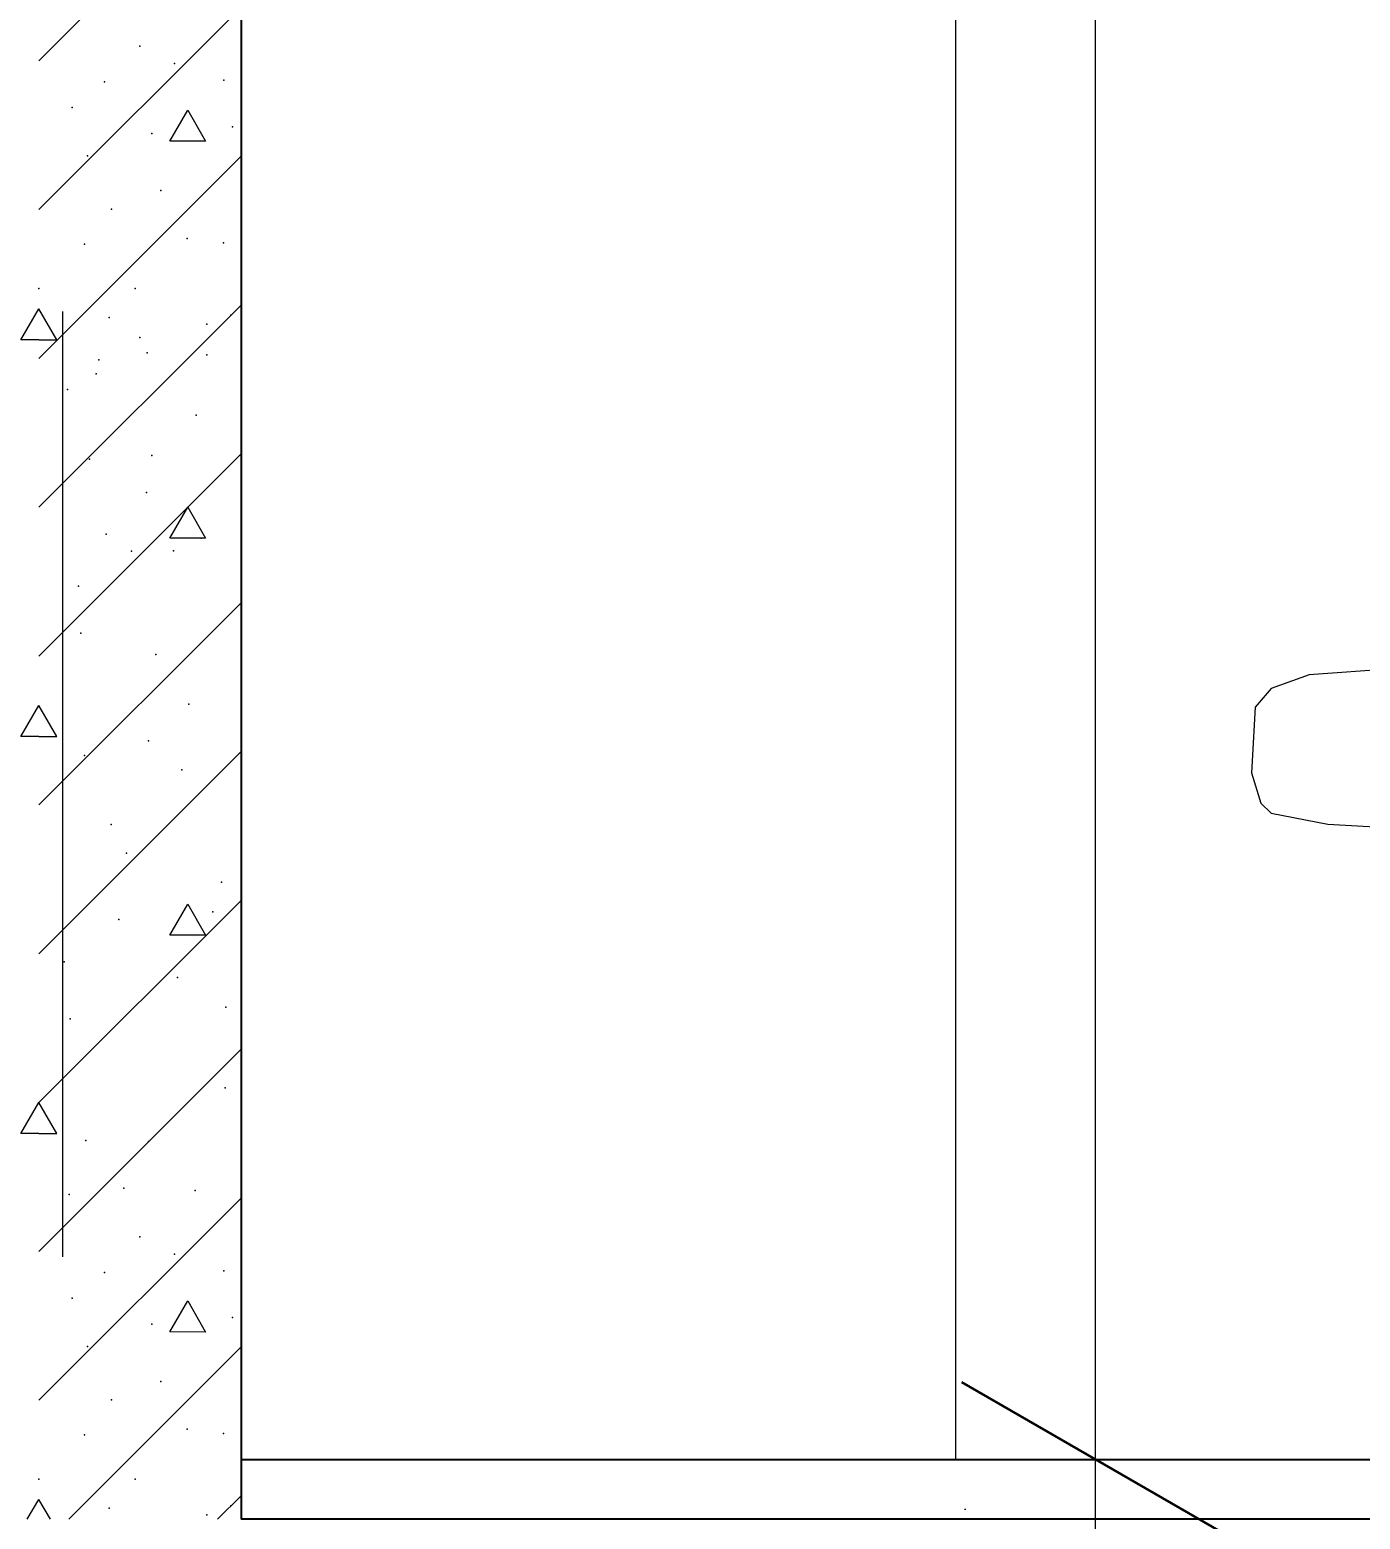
# Model space of a CAD drawing. Header units: millimetres. Extents: x 18162 to 7085488, y 72188 to 247925.
# Drawn here: x 4267586 to 4268703, y 100403 to 101654 of the extents above; entities that cross this region are included whole.
import ezdxf
from ezdxf.enums import TextEntityAlignment as Align

# ---------------------------------------------------------------- set-up
doc = ezdxf.new("R2010")
doc.units = ezdxf.units.MM
doc.header["$MEASUREMENT"] = 0
doc.linetypes.add('Double Dashed', pattern=[1093.611073, 529.166651, -211.666656, 141.111112, -211.666656])
for name, color, linetype in [('Archicad Doors', 7, 'Continuous'), ('Interior - Furniture', 7, 'Continuous'), ('Structural - Bearing', 7, 'Continuous'), ('Structural - Grid', 7, 'Continuous')]:
    doc.layers.add(name, color=color, linetype=linetype)
doc.styles.add('GENERATED_STYLE_3', font='', dxfattribs={"width": 0.8})
doc.styles.get('GENERATED_STYLE_3').set_extended_font_data('ISOCPEUR MON')
doc.dimstyles.new('GENERATED_STYLE__12', dxfattribs={"dimtxt": 330.000007, "dimasz": 171, "dimexe": 0.18, "dimexo": 150, "dimgap": 0, "dimtad": 1, "dimdec": 0, "dimzin": 0, "dimdsep": 46, "dimtxsty": 'GENERATED_STYLE_3', "dimblk": 'ARROWHEAD_2', "dimblk1": 'ARROWHEAD_2', "dimblk2": 'ARROWHEAD_2', "dimcen": 0.09, "dimclrd": 13, "dimclre": 13, "dimclrt": 13, "dimadec": 0, "dimazin": 0, "dimtfac": 1, "dimtdec": 4, "dimtmove": 0, "dimatfit": 3, "dimfxl": 1, "dimtolj": 1, "dimtzin": 0, "dimarcsym": 0})

# ---------------------------------------------------------------- blocks, each defined once
blk = doc.blocks.new('*X1265', base_point=(4294986.6, 104752.7))
at = {"layer": 'Structural - Bearing', "color": 7, "linetype": 'Continuous', "lineweight": 9}
for p, q in [((4267593.3, 101627.6), (4267718.3, 101752.6)), ((4267593.3, 101502.6), (4267763.1, 101672.4)), ((4267703.2, 101560), (4267718.3, 101586)), ((4267718.3, 101586), (4267733.2, 101560)), ((4267733.2, 101560), (4267703.2, 101560)), ((4267593.3, 101377.6), (4267763.1, 101547.4)), ((4267593.3, 101252.6), (4267763.1, 101422.4)), ((4267578.2, 101393.3), (4267593.3, 101419.3)), ((4267608.4, 101393.3), (4267593.3, 101419.3)), ((4267593.3, 101393.3), (4267578.2, 101393.3)), ((4267593.3, 101393.3), (4267608.4, 101393.3)), ((4267593.3, 101127.6), (4267763.1, 101297.4)), ((4267703.2, 101226.7), (4267718.3, 101252.7)), ((4267718.3, 101252.7), (4267733.2, 101226.6)), ((4267733.2, 101226.6), (4267703.2, 101226.7)), ((4267593.3, 101002.6), (4267763.1, 101172.4)), ((4267578.2, 101060), (4267593.3, 101086)), ((4267608.4, 101060), (4267593.3, 101086)), ((4267593.3, 101060), (4267578.2, 101060)), ((4267593.3, 101060), (4267608.4, 101060)), ((4267593.3, 100877.6), (4267763.1, 101047.4)), ((4267593.3, 100752.6), (4267763.1, 100922.4)), ((4267703.2, 100893.3), (4267718.3, 100919.3)), ((4267718.3, 100919.3), (4267733.2, 100893.3)), ((4267733.2, 100893.3), (4267703.2, 100893.3)), ((4267718.3, 100752.6), (4267763.1, 100797.4)), ((4267578.2, 100726.6), (4267593.3, 100752.6)), ((4267593.3, 100627.6), (4267718.3, 100752.6)), ((4267608.4, 100726.6), (4267593.3, 100752.6)), ((4267593.3, 100726.6), (4267578.2, 100726.6)), ((4267593.3, 100726.6), (4267608.4, 100726.6)), ((4267593.3, 100502.6), (4267763.1, 100672.4)), ((4267703.2, 100560), (4267718.3, 100586)), ((4267718.3, 100586), (4267733.2, 100559.9)), ((4267733.2, 100559.9), (4267703.2, 100560)), ((4267618.4, 100402.7), (4267763.1, 100547.4)), ((4267743.4, 100402.7), (4267763.1, 100422.4)), ((4267583.6, 100402.7), (4267593.3, 100419.3)), ((4267603, 100402.7), (4267593.3, 100419.3))]:
    blk.add_line(p, q, dxfattribs=at)
for p in [(4267678, 101639.8), (4267707.2, 101625.3), (4267648.4, 101609.8), (4267748.7, 101611.2), (4267621.3, 101588.3), (4267755.9, 101572.2), (4267688.3, 101566.4), (4267634.3, 101547.8), (4267695.8, 101518.5), (4267654.4, 101503), (4267631.8, 101473.6), (4267717.8, 101478.3), (4267748.4, 101474.6), (4267593.3, 101436.4), (4267674.1, 101436.4), (4267652.3, 101411.9), (4267754.6, 101413.9), (4267734.3, 101406.3), (4267678, 101395.1), (4267643.6, 101376.3), (4267684.4, 101382.3), (4267734.3, 101380.7), (4267641.4, 101364.7), (4267617.5, 101351.4), (4267725.5, 101329.9), (4267635.9, 101292.9), (4267688.3, 101296), (4267683.8, 101265), (4267649.8, 101230.1), (4267729.5, 101226.5), (4267671.1, 101215.8), (4267706.3, 101216.1), (4267626.6, 101186.2), (4267628.6, 101146.8), (4267691.5, 101129), (4267719.3, 101087.3), (4267685.3, 101056.4), (4267631.8, 101044.2), (4267713.5, 101032), (4267654.1, 100986.2), (4267666.8, 100962.2), (4267746.7, 100937.6), (4267739.4, 100912.7), (4267660.6, 100906.4), (4267614.5, 100870.7), (4267709.8, 100857.8), (4267619.6, 100823), (4267750.3, 100832.7), (4267749.7, 100765.1), (4267593.3, 100752.6), (4267593.3, 100752.6), (4267593.3, 100752.6), (4267632.9, 100720.9), (4267685.5, 100719.9), (4267618.9, 100675.5), (4267664.7, 100680.7), (4267724.7, 100678.7), (4267678, 100639.8), (4267707.2, 100625.3), (4267648.4, 100609.8), (4267748.7, 100611.2), (4267621.3, 100588.3), (4267755.9, 100572.2), (4267688.3, 100566.4), (4267634.3, 100547.8), (4267695.8, 100518.5), (4267654.4, 100503), (4267631.8, 100473.6), (4267717.8, 100478.3), (4267748.4, 100474.6), (4267593.3, 100436.3), (4267674.1, 100436.3), (4267652.3, 100411.9), (4267754.6, 100413.9), (4267734.3, 100406.3)]:
    blk.add_point(p, dxfattribs=at)
blk = doc.blocks.new('Standard grid marker[366]_3', base_point=(4267613.1, 164752.7))
at = {"layer": 'Structural - Grid', "color": 13, "linetype": 'Double Dashed', "lineweight": 13, "ltscale": 1.5}
blk.add_line((4267613.1, 163752.7), (4267613.1, 97752.7), dxfattribs=at)
at = {"layer": 'Structural - Grid', "color": 13, "lineweight": 13, "style": 'GENERATED_STYLE_3'}
blk.add_attdef('AC_MarkerText_1', text='', height=375, rotation=360, dxfattribs=at).set_placement((4267613.1, 96490.2), align=Align.TOP_CENTER)
blk = doc.blocks.new('*D1647', base_point=(4294986.6, 104752.7))
at = {"color": 12, "linetype": 'Continuous', "lineweight": 35}
for p, q in [((4268368, 104557.7), (4268593, 104427.8)), ((4268368, 100517.7), (4268593, 100387.8))]:
    blk.add_line(p, q, dxfattribs=at)
at = {"color": 13, "linetype": 'Continuous', "lineweight": 13}
for p, q in [((4268480.5, 100452.7), (4268480.5, 104492.7)), ((4268649.2, 100452.7), (4268311.7, 100452.7)), ((4268480.5, 100342.7), (4268480.5, 100452.7))]:
    blk.add_line(p, q, dxfattribs=at)
at = {"color": 13, "lineweight": 13, "char_height": 330, "attachment_point": 7, "rotation": 90, "style": 'GENERATED_STYLE_3'}
for s, insert in [('\\A1;{\\pql;\\fISOCPEUR MON|b0|i0|c0|p0;\\W0.800000;260}', (4268510.3, 103874.4)), ('\\A1;{\\pql;\\fISOCPEUR MON|b0|i0|c0|p0;\\W0.800000;4,040}', (4268576.1, 101754.8))]:
    blk.add_mtext(s, dxfattribs=dict(at, insert=insert))
blk = doc.blocks.new('ARROWHEAD_2')
at = {"color": 0, "linetype": 'Continuous', "lineweight": 0}
for p, q in [((-0.3781, -0.655), (0.3781, 0.655)), ((0, 0), (-1, 0))]:
    blk.add_line(p, q, dxfattribs=at)
blk = doc.blocks.new('*D1648', base_point=(4294986.6, 104752.7))
at = {"color": 13, "linetype": 'Continuous', "lineweight": 13}
for p, q in [((4268480.5, 104752.7), (4268480.5, 107492.7)), ((4268649.2, 104752.7), (4268311.7, 104752.7)), ((4268480.5, 104492.7), (4268480.5, 104752.7)), ((4268649.2, 104492.7), (4268311.7, 104492.7)), ((4268480.5, 100452.7), (4268480.5, 104492.7))]:
    blk.add_line(p, q, dxfattribs=at)
at = {"color": 12, "linetype": 'Continuous', "lineweight": 35}
for p, q in [((4268368, 104817.7), (4268593, 104687.8)), ((4268368, 104557.7), (4268593, 104427.8))]:
    blk.add_line(p, q, dxfattribs=at)
blk = doc.blocks.new('*D1684', base_point=(4294986.6, 104752.7))
at = {"color": 12, "linetype": 'Continuous', "lineweight": 35}
for p, q in [((4271333.2, 100517.7), (4271558.2, 100387.8)), ((4271333.2, 100067.7), (4271558.2, 99937.8))]:
    blk.add_line(p, q, dxfattribs=at)
at = {"color": 13, "linetype": 'Continuous', "lineweight": 13}
for p, q in [((4271614.4, 100452.7), (4271276.9, 100452.7)), ((4271445.7, 100002.7), (4271445.7, 100452.7)), ((4271614.4, 100002.7), (4271276.9, 100002.7)), ((4271445.7, 99892.7), (4271445.7, 100002.7))]:
    blk.add_line(p, q, dxfattribs=at)
at = {"color": 13, "lineweight": 13, "insert": (4271475.5, 99358.1), "char_height": 330, "attachment_point": 7, "rotation": 90, "style": 'GENERATED_STYLE_3'}
blk.add_mtext('\\A1;{\\pql;\\fISOCPEUR MON|b0|i0|c0|p0;\\W0.800000;450}', dxfattribs=at)
blk = doc.blocks.new('*D1685', base_point=(4294986.6, 104752.7))
at = {"color": 12, "linetype": 'Continuous', "lineweight": 35}
for p, q in [((4271333.2, 103517.7), (4271558.2, 103387.8)), ((4271333.2, 100517.7), (4271558.2, 100387.8))]:
    blk.add_line(p, q, dxfattribs=at)
at = {"color": 13, "linetype": 'Continuous', "lineweight": 13}
blk.add_line((4271445.7, 100452.7), (4271445.7, 103452.7), dxfattribs=at)
at = {"color": 13, "lineweight": 13, "insert": (4271541.3, 101537.7), "char_height": 330, "attachment_point": 7, "rotation": 90, "style": 'GENERATED_STYLE_3'}
blk.add_mtext('\\A1;{\\pql;\\fISOCPEUR MON|b0|i0|c0|p0;\\W0.800000;3,000}', dxfattribs=at)
blk = doc.blocks.new('*D1686', base_point=(4294986.6, 104752.7))
at = {"color": 12, "linetype": 'Continuous', "lineweight": 35}
for p, q in [((4271333.2, 104557.7), (4271558.2, 104427.8)), ((4271333.2, 103517.7), (4271558.2, 103387.8))]:
    blk.add_line(p, q, dxfattribs=at)
at = {"color": 13, "linetype": 'Continuous', "lineweight": 13}
for p, q in [((4271445.7, 103452.7), (4271445.7, 104492.7)), ((4271614.4, 103452.7), (4270478.7, 103452.7)), ((4271445.7, 100452.7), (4271445.7, 103452.7))]:
    blk.add_line(p, q, dxfattribs=at)
at = {"color": 13, "lineweight": 13, "insert": (4271541.3, 103570.9), "char_height": 330, "attachment_point": 7, "rotation": 90, "style": 'GENERATED_STYLE_3'}
blk.add_mtext('\\A1;{\\pql;\\fISOCPEUR MON|b0|i0|c0|p0;\\W0.800000;1,040}', dxfattribs=at)

msp = doc.modelspace()

# ---------------------------------------------------------------- hatches: boundary and pattern name
at = {"layer": 'Structural - Bearing', "linetype": 'Continuous', "lineweight": 9}
h = msp.add_hatch(dxfattribs=at)
h.set_pattern_fill('Lightweight_Concrete_0003', style=0, pattern_type=2)
h.set_pattern_definition([(0, (4294986.6, 104752.7), (0, 1169.134), [73.125, -601.875]), (0, (4295324.1, 105337.3), (0, 1169.134), [73.125, -601.875]), (60, (4294986.6, 104752.7), (-1012.5, 584.567), [73.125, -601.875]), (60, (4295661.6, 104752.7), (-1012.5, 584.567), [73.125, -601.875]), (120, (4295059.7, 104752.7), (1012.5, 584.567), [73.125, -601.875]), (120, (4295734.7, 104752.7), (1012.5, 584.567), [73.125, -601.875]), (0, (4294986.58, 104865.2), (0, 225), [0, -225, 0, -337.5]), (45, (4295099.08, 104865.2), (-159.099, 159.099), [0, -168.75, 0, -281.25])])
h.paths.add_polyline_path([(4273913.1, 100452.7), (4267763.1, 100452.7), (4267763.1, 100402.7), (4273913.1, 100402.7)])

# ---------------------------------------------------------------- linework, layer by layer
at = {"layer": 'Archicad Doors', "color": 7, "linetype": 'Continuous', "lineweight": 9}
msp.add_line((4268363.1, 100452.7), (4268363.1, 103452.7), dxfattribs=at)
at = {"layer": 'Interior - Furniture', "color": 7, "linetype": 'Continuous', "lineweight": 13}
for p, q in [((4268659.9, 101111.9), (4268627.9, 101100.4)), ((4268733.6, 101117.2), (4268659.9, 101111.9)), ((4268627.9, 101100.4), (4268614.6, 101084.8)), ((4268614.6, 101084.8), (4268611.3, 101029.5)), ((4268611.3, 101029.5), (4268619.2, 101004)), ((4268619.2, 101004), (4268627.9, 100995.6)), ((4268627.9, 100995.6), (4268675.4, 100986.5)), ((4268675.4, 100986.5), (4268786.5, 100980.2))]:
    msp.add_line(p, q, dxfattribs=at)
at = {"layer": 'Structural - Bearing', "color": 7, "linetype": 'Continuous', "lineweight": 25}
for p, q in [((4267763.1, 104492.7), (4267763.1, 100452.7)), ((4267763.1, 100452.7), (4267763.1, 100402.7)), ((4273913.1, 100452.7), (4267763.1, 100452.7)), ((4273913.1, 100402.7), (4267763.1, 100402.7))]:
    msp.add_line(p, q, dxfattribs=at)

# ---------------------------------------------------------------- block references
at = {"layer": 'Structural - Bearing', "lineweight": 0}
msp.add_blockref('*X1265', (4294986.6, 104752.7), dxfattribs=at)
at = {"layer": 'Structural - Grid', "color": 13, "linetype": 'Continuous', "lineweight": 13}
msp.add_blockref('Standard grid marker[366]_3', (4267613.1, 164752.7), dxfattribs=at)

# ---------------------------------------------------------------- dimensions: what is measured, and where the dimension line sits
at = {"color": 13, "linetype": 'Continuous', "lineweight": 13}
for base, p1, p2, picture, middle in [((4268480.5, 104752.7), (4259113.1, 104492.7), (4259113.1, 104752.7), '*D1648', (4268249.5, 104251.1)), ((4271445.7, 104492.7), (4270328.7, 103452.7), (4259113.1, 104492.7), '*D1686', (4271214.7, 104123.7)), ((4268480.5, 104492.7), (4259113.1, 100452.7), (4259113.1, 104492.7), '*D1647', (4268249.5, 102307.5)), ((4271445.7, 103452.7), (4259113.1, 100452.7), (4270328.7, 103452.7), '*D1685', (4271214.7, 102090.5)), ((4271445.7, 100452.7), (4259113.1, 100002.7), (4259113.1, 100452.7), '*D1684', (4271214.7, 99734.8))]:
    dim = msp.add_linear_dim(base=base, p1=p1, p2=p2, angle=90, dimstyle='GENERATED_STYLE__12', dxfattribs=at)
    dim.commit()
    dim.dimension.update_dxf_attribs({"geometry": picture, "text_midpoint": middle, "dimtype": 160, "text_rotation": 90})

doc.saveas('drawing.dxf')
